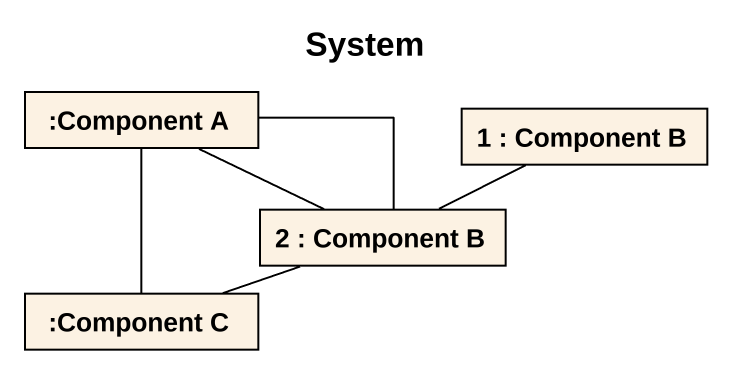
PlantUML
@startuml
title System
rectangle ":Component A" as Component_A
rectangle "1 : Component B" as p1
rectangle "2 : Component B" as p2
rectangle ":Component C" as Component_C
Component_A -right- p2
Component_A -right- p2
p1 -left- p2
Component_C -up- Component_A
Component_C -right- p2
@enduml
